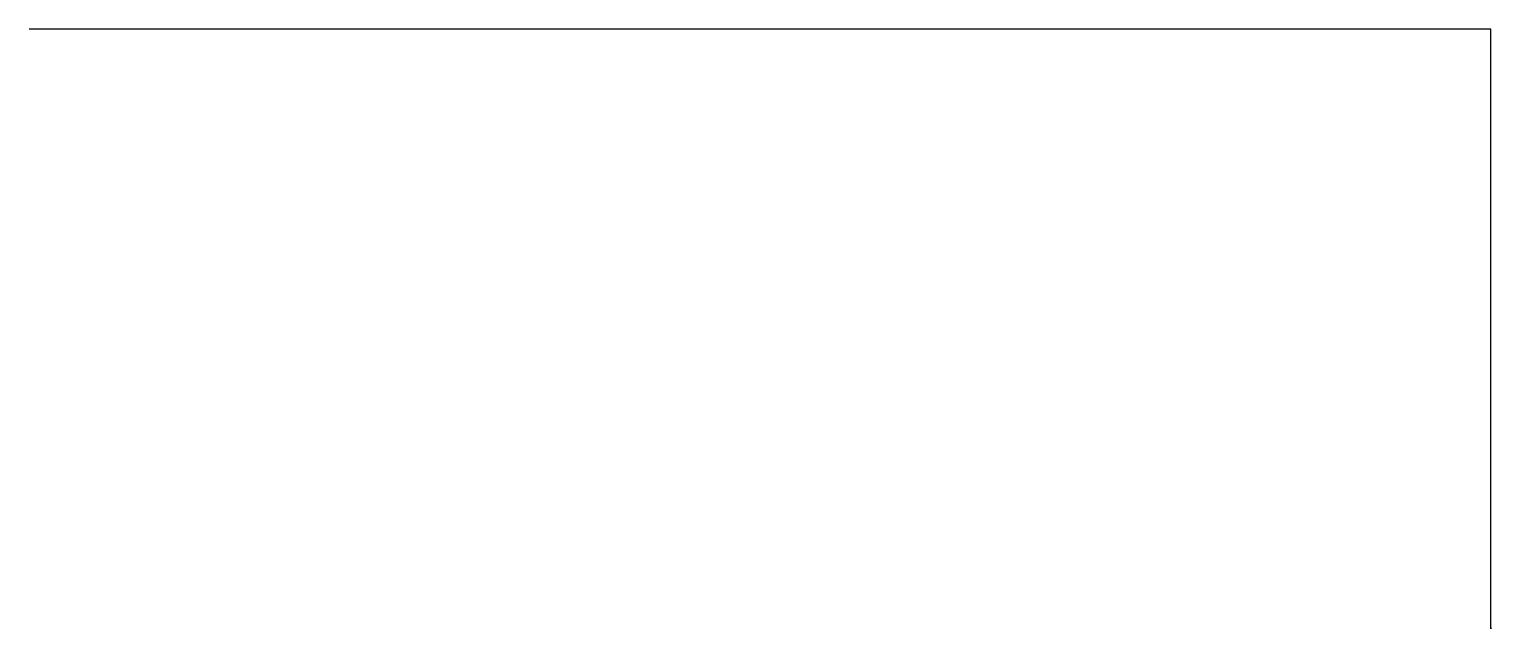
# Model space of a CAD drawing. Header units: metres. Extents: x 0 to 1274, y 0 to 522.
import ezdxf

# ---------------------------------------------------------------- set-up
doc = ezdxf.new("R2010")
doc.units = ezdxf.units.M

msp = doc.modelspace()

# ---------------------------------------------------------------- linework, layer by layer
at = {"layer": 'TOOL_0'}
for p, q in [((1, 522.49), (0, 522.49)), ((1273.779, 522.49), (1, 522.49)), ((1273.779, 1), (1273.779, 522.49)), ((1273.779, 0), (1273.779, 1)), ((1273.779, 1), (1273.779, 0)), ((1273.779, 0), (1273.779, 1))]:
    msp.add_line(p, q, dxfattribs=at)

doc.saveas('drawing.dxf')
